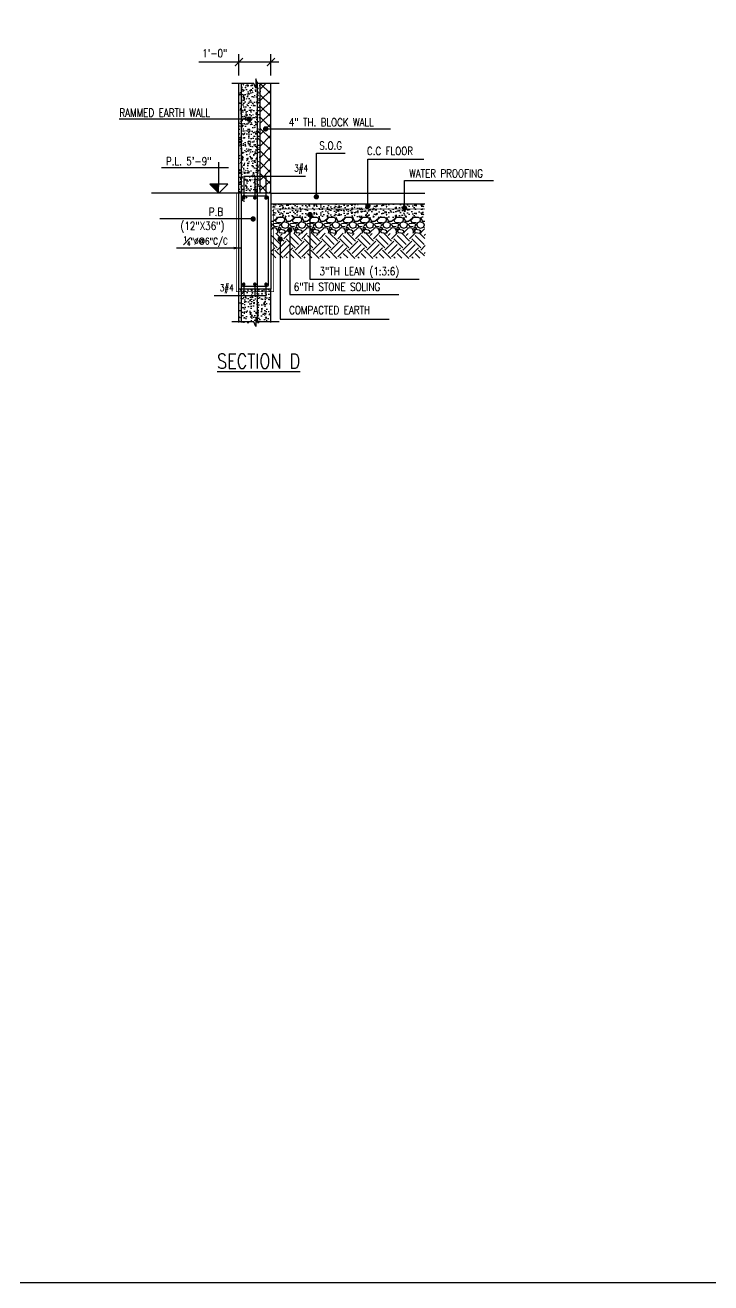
# Model space of a CAD drawing. Header units: inches. Extents: x 17147 to 26472, y -24737 to -16604.
# Drawn here: x 19964.6 to 20221.7, y -24737.3 to -24266 of the extents above; entities that cross this region are included whole.
import ezdxf

# ---------------------------------------------------------------- set-up
doc = ezdxf.new("R2010")
doc.units = ezdxf.units.IN
doc.header["$MEASUREMENT"] = 0
for name, pattern in [('CENTER', [2, 1.25, -0.25, 0.25, -0.25]), ('CENTER2', [1.125, 0.75, -0.125, 0.125, -0.125]), ('HIDDEN', [0.375, 0.25, -0.125])]:
    doc.linetypes.add(name, pattern=pattern)
for name, color, linetype in [('A-FLOOR-P', 1, 'Continuous'), ('A-HATCH RCC', 8, 'Continuous'), ('BEAM-1', 3, 'HIDDEN'), ('BOTT. BAR', 5, 'Continuous'), ('BREAK', 1, 'Continuous'), ('CC LINES', 2, 'Continuous'), ('DIM', 2, 'Continuous'), ('DOT', 2, 'Continuous'), ('HATCH', 253, 'Continuous'), ('HEADING', 4, 'Continuous'), ('SCREED', 1, 'Continuous'), ('SEC', 3, 'Continuous'), ('TEXT2', 3, 'Continuous'), ('TEXT3', 4, 'Continuous')]:
    doc.layers.add(name, color=color, linetype=linetype)
doc.styles.add('DIM 3_8 (A)', font='simplex.shx', dxfattribs={"width": 0.8})
doc.dimstyles.new('DIM 3_8 (A)', dxfattribs={"dimtxt": 3, "dimasz": 3, "dimexe": 3, "dimexo": 3, "dimgap": 1.5, "dimtad": 1, "dimdec": 0, "dimzin": 3, "dimdsep": 46, "dimlunit": 4, "dimtxsty": 'DIM 3_8 (A)', "dimblk": 'ARCHTICK', "dimcen": 3, "dimdle": 3, "dimclrd": 2, "dimclre": 2, "dimclrt": 3, "dimadec": 0, "dimazin": 2, "dimtfac": 1, "dimtdec": 0, "dimtofl": 0, "dimtmove": 0, "dimatfit": 3, "dimfxl": 0, "dimtolj": 1, "dimtzin": 0, "dimlwd": -1, "dimlwe": -1, "dimarcsym": 0})

# ---------------------------------------------------------------- blocks, each defined once
blk = doc.blocks.new('_ARCHTICK')
at = {"color": 0, "linetype": 'ByBlock', "const_width": 0.15}
blk.add_lwpolyline([(-0.5, -0.5), (0.5, 0.5)], dxfattribs=at)
blk = doc.blocks.new('*D36')
at = {"color": 2, "transparency": 16777216}
for p, q in [((20044.7390476782, -24284.90198560487), (20044.7390476782, -24276.85960577857)), ((20056.73904767634, -24284.90198560487), (20056.73904767634, -24276.85960577857))]:
    blk.add_line(p, q, dxfattribs=at)
at = {"color": 2, "linetype": 'ByBlock', "transparency": 16777216}
for p, q in [((20044.7390476782, -24279.85960577857), (20029.71047624963, -24279.85960577857)), ((20059.73904767634, -24279.85960577857), (20044.7390476782, -24279.85960577857))]:
    blk.add_line(p, q, dxfattribs=at)
at = {"layer": 'DEFPOINTS', "color": 0, "linetype": 'ByBlock', "transparency": 16777216}
for p in [(20044.7390476782, -24279.85960577857), (20044.7390476782, -24287.90198560487), (20056.73904767634, -24287.90198560487)]:
    blk.add_point(p, dxfattribs=at)
at = {"color": 2, "linetype": 'ByBlock', "transparency": 16777216, "xscale": 3, "yscale": 3, "zscale": 3, "rotation": 180}
blk.add_blockref('_ARCHTICK', (20044.7390476782, -24279.85960577857), dxfattribs=at)
at = {"color": 2, "linetype": 'ByBlock', "transparency": 16777216, "xscale": 3, "yscale": 3, "zscale": 3}
blk.add_blockref('_ARCHTICK', (20056.73904767634, -24279.85960577857), dxfattribs=at)
at = {"color": 3, "linetype": 'ByBlock', "transparency": 16777216, "insert": (20035.72476196391, -24276.57389149285), "char_height": 3, "attachment_point": 5, "style": 'DIM 3_8 (A)'}
blk.add_mtext('\\A1;1\'-0"', dxfattribs=at)

msp = doc.modelspace()

# ---------------------------------------------------------------- hatches: boundary and pattern name
at = {"layer": 'A-HATCH RCC'}
h = msp.add_hatch(dxfattribs=at)
h.set_pattern_fill('AR-CONC', color=256, scale=0.02, angle=90)
h.set_pattern_definition([(140, (-13273188.59008155, -107080572.4537099), (0.3187817107780619, 3.64369337992008), [0.381, -4.191000000000001]), (85.00000000000001, (-13273188.59008155, -107080572.4537099), (-3.821136904780703, -0.7048684284993866), [0.3048, -3.3528116834]), (190.4514447, (-13273188.56351648, -107080572.1500697), (-3.502355038243902, 2.938824941807066), [0.3238001760000001, -3.561804892]), (136.1842, (-13273189.60608155, -107080572.4537099), (0.8408465586545433, 5.421580817842599), [0.571499999999998, -6.286499999999984]), (186.63555761, (-13273189.53601155, -107080572.0019118), (-4.948522491954431, 4.74808268103006), [0.4857004628, -5.3427121632]), (81.18415117, (-13273189.60608155, -107080572.4537099), (-4.948522491710653, 4.74808268129954), [0.4571993414, -5.0291946384]), (110.9999999999999, (-13273189.35208155, -107080571.9457099), (2.045303963741752, 3.03228782538265), [0.3809999999999995, -4.190999999999992]), (56.00000000000004, (-13273189.35208155, -107080571.9457099), (-3.683759322446385, 1.236040566952942), [0.3048, -3.3528]), (161.451445, (-13273189.18163955, -107080571.6930192), (-1.638455377718105, 4.268328385574323), [0.3238001760000001, -3.561798752]), (127.5, (-13273188.59008155, -107080572.4537099), (-1.691100777463062, 0.06177206501183644), [0, -3.31216, 0, -3.4036, 0, -3.3655]), (97.49999999999987, (-13273188.59008155, -107080572.4537099), (-2.00361149636239, 1.336393250206115), [0, -1.94056, 0, -3.23596, 0, -1.2827]), (57.49999999999999, (-13273188.59008155, -107080573.5865498), (0.114574879853469, 2.711811903337428), [0, -1.269999999999996, 0, -3.962399999999992, 0, -5.257799999999984]), (47.5, (-13273188.59008155, -107080574.0945498), (-0.5085298206666604, 2.962583627720361), [0, -1.651, 0, -2.63144, 0, -3.7338])])
h.paths.add_polyline_path([(20044.7390476782, -24287.90198560487), (20050.3505317364, -24287.90198560487), (20051.09016534687, -24289.68940726351), (20051.09016534687, -24286.11456394624), (20051.71941349284, -24287.90198560487), (20052.73904767447, -24287.90198561977), (20052.73904767447, -24325.93465981316), (20052.73904767447, -24322.65216361414), (20044.7390476782, -24322.65216364395)])
h.paths.add_polyline_path([(20046.56490426698, -24322.65216362905), (20050.7390476782, -24322.65216362905), (20050.7390476782, -24325.93465982806), (20046.56490426698, -24325.93465982806)])
h.paths.add_polyline_path([(20050.7390476782, -24322.65216362905), (20052.73904767447, -24322.65216361414), (20052.73904767447, -24325.93465981316), (20050.7390476782, -24325.93465982806)])
h.paths.add_polyline_path([(20046.56490426698, -24325.93465982806), (20052.73904767447, -24325.93465982806), (20052.73904767447, -24328.93465982806), (20046.56490426698, -24328.93465982806)])
h.paths.add_polyline_path([(20052.73904767447, -24325.93465982806), (20052.73904767447, -24328.93465982806)], flags=17)
h.paths.add_polyline_path([(20044.7390476782, -24325.93465982806), (20046.56490426698, -24325.93465982806), (20046.56490426698, -24328.93465982806), (20044.7390476782, -24328.93465982806)])
h.paths.add_polyline_path([(20044.7390476782, -24322.65216364395), (20046.56490426698, -24322.65216362905), (20046.56490426698, -24325.93465982806), (20044.7390476782, -24325.93465982806)])
h = msp.add_hatch(dxfattribs=at)
h.set_pattern_fill('_USER,_O', color=256, scale=3, angle=45, double=1, pattern_type=0)
h.set_pattern_definition([(45, (-13273374.01915254, -107080572.4537099), (-2.121320343559642, 2.121320343559643), []), (135, (-13273374.01915254, -107080572.4537099), (-2.121320343559643, -2.121320343559642), [])])
h.paths.add_polyline_path([(20052.73904767634, -24287.90198560487), (20056.73904767634, -24287.90198560487), (20056.73904767634, -24325.93465982806), (20054.91319108569, -24325.93465982806), (20054.91319108569, -24322.65216362905), (20052.73904767634, -24322.65216362905)])
h.paths.add_polyline_path([(20052.73904767634, -24322.65216362905), (20054.91319108569, -24322.65216362905), (20054.91319108569, -24325.93465982806), (20052.73904767634, -24325.93465982806)], flags=17)
h.paths.add_polyline_path([(20052.73904767634, -24325.93465982806), (20054.91319108569, -24325.93465982806), (20054.91319108569, -24328.93465982806), (20052.73904767634, -24328.93465982806)])
h.paths.add_polyline_path([(20054.91319108569, -24325.93465982806), (20056.73904767634, -24325.93465982806), (20056.73904767634, -24328.93465982806), (20054.91319108569, -24328.93465982806)])
at = {"layer": 'HATCH', "ltscale": 0.2}
h = msp.add_hatch(dxfattribs=at)
h.set_pattern_fill('AR-CONC', color=256, scale=0.5, style=0)
h.set_pattern_definition([(49.99999999999999, (24616.86642565021, -23685.49026577603), (3.586300913003767, -0.3137606749129755), [0.375, -4.125]), (355, (24616.86642565021, -23685.49026577603), (-0.693756668065, 3.760960668500059), [0.3, -3.3]), (100.4514, (24617.16528405064, -23685.51641248595), (2.892546908570108, 3.447197710304768), [0.3187009499999994, -3.505710559999995]), (46.18420000000002, (24616.86642565021, -23684.49026577603), (5.336205243128222, -0.8275950716450904), [0.5624999999999974, -6.18749999999998]), (96.63559999999998, (24617.31110937522, -23684.55923231374), (4.673313527743517, 4.870589354502209), [0.4780514399999993, -5.258564999999989]), (351.1842, (24616.86642565021, -23684.49026577603), (4.673309725668136, 4.870593004626623), [0.45, -4.95]), (21, (24617.36642565021, -23684.74026577603), (2.984535260592308, -2.013094453326694), [0.375, -4.125]), (326.0000000000001, (24617.36642565021, -23684.74026577603), (1.216576659607909, 3.625750225234265), [0.3, -3.3]), (71.4514, (24617.61513681525, -23684.90802380871), (4.20111314290745, 1.612652483549762), [0.31870095, -3.50571056]), (37.50000000000001, (24616.86642565021, -23685.49026577603), (0.06079927658645334, 1.664469269156557), [0, -3.26, 0, -3.35, 0, -3.3125]), (7.499999999999999, (24616.86642565021, -23685.49026577603), (1.315347687210743, 1.972058559411801), [0, -1.91, 0, -3.185, 0, -1.2625]), (327.5, (24615.75142564998, -23685.49026577603), (2.669112180862045, -0.112774358671899), [0, -1.25, 0, -3.9, 0, -5.175]), (317.5, (24615.25142564998, -23685.49026577603), (2.915930846711931, 0.5005249116615882), [0, -1.625, 0, -2.59, 0, -3.675])])
h.paths.add_polyline_path([(20055.57150652447, -24391.18227984439), (20047.21436366812, -24391.18227984439)], flags=16)
h.paths.add_polyline_path([(20056.28102960625, -24401.2199320985), (20045.75245817752, -24401.2199320985)], flags=16)
h.paths.add_polyline_path([(20050.35053173826, -24377.40509346556), (20044.73904767634, -24377.40509346556), (20044.7390476782, -24364.93465981316), (20056.7390476782, -24364.93465981316), (20056.7390476782, -24377.40509346556), (20051.09016534873, -24377.40509346556), (20051.09016534873, -24379.19251513909)])
at = {"layer": 'SCREED'}
h = msp.add_hatch(dxfattribs=at)
h.set_pattern_fill('AR-CONC', color=3, scale=0.5, style=0)
h.set_pattern_definition([(49.99999999999999, (22347.28320146539, -25748.13057536315), (3.586300913003767, -0.3137606749129755), [0.375, -4.125]), (355, (22347.28320146539, -25748.13057536315), (-0.693756668065, 3.760960668500059), [0.3, -3.3]), (100.4514, (22347.58205986583, -25748.15672205817), (2.892546908570108, 3.447197710304768), [0.3187009499999986, -3.505710559999988]), (46.18420000000002, (22347.28320146539, -25747.13057536315), (5.336205243128222, -0.8275950716450904), [0.5624999999999973, -6.187499999999979]), (96.63559999999998, (22347.72788519041, -25747.19954190086), (4.673313527743517, 4.870589354502209), [0.4780514399999991, -5.258564999999986]), (351.1842, (22347.28320146539, -25747.13057536315), (4.673309725668136, 4.870593004626623), [0.45, -4.95]), (21, (22347.78320146539, -25747.38057536315), (2.984535260592308, -2.013094453326694), [0.375, -4.125]), (326.0000000000001, (22347.78320146539, -25747.38057536315), (1.216576659607909, 3.625750225234265), [0.3, -3.3]), (71.4514, (22348.03191263043, -25747.54833339583), (4.20111314290745, 1.612652483549762), [0.31870095, -3.50571056]), (37.50000000000001, (22347.28320146539, -25748.13057536315), (0.06079927658645334, 1.664469269156557), [0, -3.26, 0, -3.35, 0, -3.3125]), (7.499999999999999, (22347.28320146539, -25748.13057536315), (1.315347687210743, 1.972058559411801), [0, -1.91, 0, -3.185, 0, -1.2625]), (327.5, (22346.16820146517, -25748.13057536315), (2.669112180862045, -0.112774358671899), [0, -1.25, 0, -3.9, 0, -5.175]), (317.5, (22345.66820146517, -25748.13057536315), (2.915930846711931, 0.5005249116615882), [0, -1.625, 0, -2.59, 0, -3.675])])
h.paths.add_polyline_path([(20056.73904767634, -24334.93465984296), (20056.73904767634, -24332.93465982806), (20114.47938618996, -24332.93465981316), (20114.47938618996, -24334.93465981316)])
h = msp.add_hatch(dxfattribs=at)
h.set_pattern_fill('AR-CONC', color=256, scale=0.5, style=0)
h.set_pattern_definition([(49.99999999999999, (22347.28320146539, -25751.13057536315), (3.586300913003767, -0.3137606749129755), [0.375, -4.125]), (355, (22347.28320146539, -25751.13057536315), (-0.693756668065, 3.760960668500059), [0.3, -3.3]), (100.4514, (22347.58205986583, -25751.15672205817), (2.892546908570108, 3.447197710304768), [0.3187009499999985, -3.505710559999988]), (46.18420000000002, (22347.28320146539, -25750.13057536315), (5.336205243128222, -0.8275950716450904), [0.5624999999999972, -6.187499999999978]), (96.63559999999998, (22347.72788519041, -25750.19954190086), (4.673313527743517, 4.870589354502209), [0.4780514399999991, -5.258564999999985]), (351.1842, (22347.28320146539, -25750.13057536315), (4.673309725668136, 4.870593004626623), [0.45, -4.95]), (21, (22347.78320146539, -25750.38057536315), (2.984535260592308, -2.013094453326694), [0.375, -4.125]), (326.0000000000001, (22347.78320146539, -25750.38057536315), (1.216576659607909, 3.625750225234265), [0.3, -3.3]), (71.4514, (22348.03191263043, -25750.54833339583), (4.20111314290745, 1.612652483549762), [0.31870095, -3.50571056]), (37.50000000000001, (22347.28320146539, -25751.13057536315), (0.06079927658645334, 1.664469269156557), [0, -3.26, 0, -3.35, 0, -3.3125]), (7.499999999999999, (22347.28320146539, -25751.13057536315), (1.315347687210743, 1.972058559411801), [0, -1.91, 0, -3.185, 0, -1.2625]), (327.5, (22346.16820146517, -25751.13057536315), (2.669112180862045, -0.112774358671899), [0, -1.25, 0, -3.9, 0, -5.175]), (317.5, (22345.66820146517, -25751.13057536315), (2.915930846711931, 0.5005249116615882), [0, -1.625, 0, -2.59, 0, -3.675])])
h.paths.add_polyline_path([(20056.73904767634, -24337.93465984296), (20056.73904767634, -24334.93465982806), (20114.47938618996, -24334.93465981316), (20114.47938618996, -24337.93465981316)])
at = {"layer": 'SEC'}
msp.add_hatch(color=2, dxfattribs=at).paths.add_polyline_path([(20037.27575505898, -24328.93465982806), (20037.27575505898, -24325.64646588694), (20033.90075505898, -24325.64646588694)])
at = {"layer": 'TEXT3', "linetype": 'CENTER2'}
h = msp.add_hatch(dxfattribs=at)
h.set_pattern_fill('GRAVEL', color=0, scale=0.25)
h.set_pattern_definition([(228.0127875, (-13273842.51799324, -107079079.7902124), (-50.80000000398952, -57.14999999645446), [0.8543036, -84.5762090989125]), (184.969741, (-13273843.08949324, -107079080.4252124), (76.19999996985126, 6.35000036174481), [1.466011799999997, -145.1351222338096]), (132.5104471, (-13273844.54999324, -107079080.5522124), (63.50000002681873, -69.84999997561489), [1.0337038, -102.33680698525]), (267.273689, (-13273847.02649324, -107079082.1397124), (6.350000013299312, 126.9999999993328), [1.335011299999997, -132.1660935643446]), (292.83365418, (-13273847.08999324, -107079083.4732124), (-31.75000000265852, 76.19999999888864), [1.309084249999997, -129.5995193633596]), (357.2736889999999, (-13273846.58199324, -107079084.6797124), (-126.9999999993328, 6.35000001329932), [1.335011299999997, -132.1660935643446]), (37.69424047, (-13273845.24849324, -107079084.7432124), (-82.54999999633974, -63.50000000475103), [1.76548415, -174.7827882856175]), (72.25532837, (-13273843.85149324, -107079083.6637124), (44.45000001194823, 139.6999999961971), [1.6667988, -165.0131415047625]), (121.42956562, (-13273843.34349324, -107079082.0762124), (-50.8000000072078, 82.54999999556505), [1.3395325, -132.61386424678]), (175.2363583, (-13273844.04199324, -107079080.9332124), (69.84999999899881, -6.35000001097314), [1.529283199999997, -74.9348423749998]), (222.3974378, (-13273845.56599324, -107079080.8062124), (-76.19999999756165, -69.85000000265998), [1.9776948, -195.7919312804425]), (138.81407483, (-13273840.73999324, -107079082.2032124), (-44.44999999733377, 38.10000000309795), [0.6750113499999999, -66.82641456086]), (171.4692344, (-13273841.24799324, -107079081.7587124), (82.55000000222414, -12.69999998559336), [1.28420495, -127.1365974926]), (225, (-13273842.51799324, -107079081.5682124), (-8.881784197001252e-16, -6.350000000000598), [0.89802335, -8.08223277107]), (203.19859051, (-13273842.96249324, -107079080.8062124), (31.75000000086522, 12.69999999777333), [0.4836032999999992, -47.87655592223489]), (291.80140949, (-13273843.40699324, -107079080.9967124), (-6.350000001328739, 19.04999999955718), [0.68391405, -33.511882475]), (30.96375653, (-13273843.15299324, -107079081.6317124), (19.05000000046596, 12.69999999930281), [1.110799149999997, -35.91574538227491]), (161.56505118, (-13273842.20049324, -107079081.0602124), (12.70000000033146, -6.349999999334384), [0.80321785, -19.27724529207]), (16.389540334, (-13273847.08999324, -107079080.9967124), (63.50000000000036, 19.05000000000061), [1.12522, -111.3970666813475]), (70.34617594, (-13273846.01049324, -107079080.6792124), (-25.40000000232329, -69.84999999917602), [0.94399735, -93.4555391955]), (293.19859051, (-13273842.20049324, -107079079.7902124), (-12.69999999778316, 31.75000000088821), [0.9672002499999985, -47.39295897223489]), (343.6104596700001, (-13273841.81949324, -107079080.6792124), (-63.50000000133072, 19.04999999555715), [1.125219999999997, -111.3970666813498]), (339.44395478, (-13273847.08999324, -107079084.9337124), (-31.74999999999966, 12.70000000000053), [1.085087999999997, -53.16933578276491]), (294.7751406, (-13273846.07399324, -107079085.3147124), (-31.75000003779233, 69.84999998281815), [0.9091802999999999, -90.0089834518]), (66.80140949, (-13273842.13699324, -107079086.1402124), (12.69999999800575, 31.75000000079826), [0.9672002500000001, -47.39295897223499]), (17.35402464, (-13273841.75599324, -107079085.2512124), (-82.54999999835755, -25.40000000533116), [1.06445685, -105.3809399505]), (69.44395478, (-13273845.24849324, -107079086.1402124), (-12.70000000022115, -31.74999999991158), [0.5425439999999999, -53.71187978276501]), (101.309932474, (-13273842.51799324, -107079086.1402124), (-6.350000000001, 25.40000000000092), [0.3237865, -32.054987411315]), (165.963756532, (-13273842.58149324, -107079085.8227124), (19.04999999999878, -6.349999999999662), [1.30908425, -24.8726364726725]), (186.00900596, (-13273843.85149324, -107079085.5052124), (63.49999999966342, 6.350000003323384), [1.213167499999997, -120.1034121583423]), (303.69006753, (-13273843.15299324, -107079082.2032124), (-6.350000000882422, 12.69999999955925), [0.9158097, -21.9794408992]), (353.15722659, (-13273842.64499324, -107079082.9652124), (107.9500000006642, -12.69999999434848), [1.5988919, -158.2900226625775]), (60.9453959, (-13273841.05749324, -107079083.1557124), (-25.40000000069922, -44.44999999960064), [0.6537706, -64.723480795275]), (90, (-13273840.73999324, -107079082.5842124), (-6.35, 6.35), [0.381, -5.968999999999999]), (120.25643716, (-13273843.97849324, -107079085.3147124), (25.39999999689291, -44.45000000177449), [0.8821673999999994, -87.33485193299991]), (48.01278749999999, (-13273844.42299324, -107079084.5527124), (50.80000000418835, 57.14999999627551), [1.7086072, -83.72190549891249]), (0, (-13273843.27999324, -107079083.2827124), (6.35, 6.35), [1.651, -4.699]), (325.3048465, (-13273841.62899324, -107079083.2827124), (63.50000002405383, -44.44999996563644), [1.0040239, -99.39829181035]), (254.0546040999999, (-13273840.80349324, -107079083.8542124), (-6.349999999556392, -25.40000000011187), [0.9245726999999999, -45.30412509693]), (207.64597536, (-13273841.05749324, -107079084.7432124), (-120.6500000044334, -63.49999999157688), [1.505362749999997, -149.0311610573446]), (175.42607874, (-13273842.39099324, -107079085.4417124), (-82.54999999999707, 6.349999999998695), [1.59257365, -157.6646161406])])
h.paths.add_polyline_path([(20114.47938618996, -24337.93465981316), (20056.73904767634, -24337.93465981316), (20056.73904767634, -24343.93465981316), (20114.47938618996, -24343.93465981316)])
h = msp.add_hatch(dxfattribs=at)
h.set_pattern_fill('EARTH', color=2, scale=0.75, angle=45)
h.set_pattern_definition([(45, (-13273847.08999324, -107079086.1402124), (4.440892098500626e-16, 6.735192090801863), [4.762499999999999, -4.762499999999999]), (45, (-13273848.35284176, -107079084.8773639), (4.440892098500626e-16, 6.735192090801863), [4.762499999999999, -4.762499999999999]), (45, (-13273849.61569027, -107079083.6145154), (4.440892098500626e-16, 6.735192090801863), [4.762499999999999, -4.762499999999999]), (135, (-13273849.61569027, -107079082.7726164), (-6.735192090801863, 4.440892098500626e-16), [4.762499999999999, -4.762499999999999]), (135, (-13273848.35284176, -107079081.5097679), (-6.735192090801863, 4.440892098500626e-16), [4.762499999999999, -4.762499999999999]), (135, (-13273847.08999324, -107079080.2469193), (-6.735192090801863, 4.440892098500626e-16), [4.762499999999999, -4.762499999999999])])
h.paths.add_polyline_path([(20114.47938618996, -24343.93465981316), (20056.73904767634, -24343.93465981316), (20056.73904767634, -24353.24074817132), (20114.47938618996, -24353.24074817132)])

# ---------------------------------------------------------------- linework, layer by layer
at = {"linetype": 'ByBlock'}
msp.add_lwpolyline([(19608.22882012096, -22728.11518926326), (20690.02909220945, -22728.11518926326), (20690.02909220945, -24737.32380306128), (19608.22882012096, -24737.32380306128)], close=True, dxfattribs=at)
at = {"layer": 'A-FLOOR-P', "ltscale": 5}
for p, q in [((20044.73904767447, -24328.93465981316), (20011.97630406545, -24328.93465981316)), ((20056.73904767634, -24328.93465981316), (20114.47938618996, -24328.93465981316)), ((20056.73904767634, -24332.93465981316), (20114.47938618996, -24332.93465981316))]:
    msp.add_line(p, q, dxfattribs=at)
at = {"layer": 'BEAM-1', "linetype": 'ByBlock', "ltscale": 8}
for p, q in [((20044.7390476782, -24328.93465982806), (20044.7390476782, -24287.90198560487)), ((20052.73904767634, -24328.93465982806), (20052.73904767634, -24287.90198560487)), ((20056.73904767634, -24328.93465982806), (20056.73904767634, -24287.90198560487)), ((20044.7390476782, -24364.93465982806), (20044.7390476782, -24328.93465982806)), ((20056.7390476782, -24328.93465982806), (20044.7390476782, -24328.93465982806)), ((20056.7390476782, -24328.93465982806), (20056.7390476782, -24364.93465982806))]:
    msp.add_line(p, q, dxfattribs=at)
at = {"layer": 'BOTT. BAR'}
for p, q in [((20045.73904768192, -24377.40509348046), (20045.7390476782, -24287.90198560487)), ((20051.73904767447, -24377.40509348046), (20051.73904767447, -24287.90198560487))]:
    msp.add_line(p, q, dxfattribs=at)
msp.add_lwpolyline([(20055.23904767634, -24363.93465981316), (20046.2390476782, -24363.93465982806, -0.414213562373095), (20045.7390476782, -24363.43465982806), (20045.7390476782, -24330.43465982806, -0.414213562373095), (20046.2390476782, -24329.93465982806), (20055.23904767634, -24329.93465981316, -0.414213562373095), (20055.73904767634, -24330.43465981316), (20055.73904767634, -24363.43465981316, -0.414213562373095)], format="xyb", close=True, dxfattribs=at)
for centre, start, end in [((20047.14680835419, -24330.55382515918), 189.5916492489298, 260.6401179814654), ((20046.48279254512, -24331.3887465639), 22.36918592752761, 93.4176543292945)]:
    msp.add_arc(centre, 1.427719723961751, start, end, dxfattribs=at)
at = {"layer": 'BREAK', "linetype": 'Continuous'}
for points in [[(20059.83074537852, -24287.90198560487), (20051.71941349284, -24287.90198560487), (20051.09016534687, -24286.11456394624), (20051.09016534687, -24289.68940726351), (20050.3505317364, -24287.90198560487), (20042.15949547106, -24287.90198560487)], [(20059.83074538225, -24377.17698537241), (20051.71941349656, -24377.17698537241), (20051.0901653506, -24375.38956371378), (20051.0901653506, -24378.96440703105), (20050.35053174013, -24377.17698537241), (20042.15949547478, -24377.17698537241)]]:
    msp.add_lwpolyline(points, dxfattribs=at)
at = {"layer": 'CC LINES', "color": 4}
for p, q in [((20044.73904768006, -24377.40509349536), (20044.7390476782, -24364.93465982806)), ((20056.7390476782, -24364.93465982806), (20044.7390476782, -24364.93465982806)), ((20056.73904768006, -24377.40509349536), (20056.7390476782, -24364.93465982806))]:
    msp.add_line(p, q, dxfattribs=at)
at = {"layer": 'DOT', "const_width": 0.67}
for points in [[(20046.22990426795, -24330.77254258524, 1), (20046.89990426787, -24330.77254258524, 1)], [(20050.40404767917, -24330.77254258524, 1), (20051.07404767909, -24330.77254258524, 1)], [(20055.24819108472, -24330.77254257034, -1), (20054.5781910848, -24330.77254257034, -1)], [(20046.22990426795, -24363.09677708577, -1), (20046.89990426787, -24363.09677708577, -1)], [(20050.40404767917, -24363.09677708577, -1), (20051.07404767909, -24363.09677708577, -1)], [(20055.24819108472, -24363.09677707087, 1), (20054.5781910848, -24363.09677707087, 1)]]:
    msp.add_lwpolyline(points, format="xyb", close=True, dxfattribs=at)
at = {"layer": 'SEC', "color": 2}
for p, q in [((20037.27575505898, -24326.49248978924), (20037.27575505898, -24317.38060838412)), ((20040.82999822498, -24319.53284651469), (20015.80178782345, -24319.53284651469)), ((20046.56490426698, -24322.65216364395), (20069.67134228536, -24322.65216364395)), ((20046.56490426698, -24322.65216364395), (20046.56490426698, -24330.77254258524)), ((20050.7390476782, -24322.65216364395), (20050.7390476782, -24330.77254258524)), ((20054.91319108569, -24322.65216362905), (20054.91319108569, -24330.77254257034)), ((20037.27575505898, -24328.93465982806), (20033.90075505898, -24325.64646588694)), ((20040.65075505898, -24325.64646588694), (20033.90075505898, -24325.64646588694)), ((20037.27575505898, -24328.93465982806), (20040.65075505898, -24325.64646588694)), ((20046.56490426698, -24363.09677708577), (20046.56490426698, -24367.48045728039)), ((20050.7390476782, -24363.09677708577), (20050.7390476782, -24367.48045728039)), ((20054.91319108569, -24363.09677707087), (20054.91319108569, -24367.61796458494)), ((20054.91319108569, -24367.48045729529), (20035.49044422434, -24367.48045728039))]:
    msp.add_line(p, q, dxfattribs=at)
at = {"layer": 'TEXT3', "color": 6, "linetype": 'CENTER', "ltscale": 5, "const_width": 0.25}
msp.add_lwpolyline([(20114.47938618996, -24334.93465981316), (20057.73904767634, -24334.93465981316), (20057.73904767634, -24365.93465981316), (20043.73904767634, -24365.93465982806), (20043.73904767634, -24328.93465982806), (20044.73904767634, -24328.93465979825)], dxfattribs=at)

# ---------------------------------------------------------------- texts
at = {"layer": 'HEADING', "style": 'DIM 3_8 (A)', "width": 0.8}
msp.add_text('%%USECTION D', height=5.5, dxfattribs=at).set_placement((20036.58105538787, -24394.66908644568))
at = {"layer": 'TEXT2', "style": 'DIM 3_8 (A)', "width": 0.8}
for s, p in [('RAMMED EARTH WALL', (19999.94814232365, -24300.31197043191)), ('4" TH. BLOCK WALL', (20063.47919073516, -24303.9296492679)), ('S.O.G', (20074.90127536283, -24312.67113618981)), ('C.C FLOOR', (20092.76680799016, -24314.66834515761)), ('WATER PROOFING', (20108.58991360665, -24323.07978170048)), ('P.B', (20033.49994636887, -24337.47864602934)), ('(12"X36")', (20022.87509831415, -24342.74542952012)), ('3"TH LEAN (1:3:6)', (20074.99706807175, -24359.76625521909)), ('6"TH STONE SOLING', (20065.33477611655, -24365.58215973209)), ('COMPACTED EARTH', (20063.58232429066, -24374.2948913319))]:
    msp.add_text(s, height=3, dxfattribs=at).set_placement(p)
at = {"layer": 'TEXT2', "attachment_point": 5, "style": 'DIM 3_8 (A)'}
for s, insert, char_height in [('\\A1;P.L. 5\'-9"', (20025.95080390574, -24317.03131321501), 3), ('\\A1; 3#4', (20067.41124246643, -24320.033143018), 2.5), ('\\A1;{\\H0.7x;\\S1#4;}"%%C@6"C/C', (20032.2768089641, -24347.13448757361), 2.5), ('\\A1; 3#4', (20039.53075036035, -24364.82962760757), 2.5)]:
    msp.add_mtext(s, dxfattribs=dict(at, insert=insert, char_height=char_height))

# ---------------------------------------------------------------- dimensions: what is measured, and where the dimension line sits
at = {"linetype": 'ByBlock'}
dim = msp.add_linear_dim(base=(20044.7390476782, -24279.85960577857), p1=(20056.73904767634, -24287.90198560487), p2=(20044.7390476782, -24287.90198560487), angle=180, dimstyle='DIM 3_8 (A)', override={"dimfxl": 0.09375}, dxfattribs=at)
dim.commit()
dim.dimension.update_dxf_attribs({"geometry": '*D36', "text_midpoint": (20035.72476196391, -24276.57389149285)})

# ---------------------------------------------------------------- leaders
at = {"layer": 'DIM'}
for points, override in [([(20048.56032551826, -24301.26389432382), (19999.89729629644, -24301.26389432382)], {"dimasz": 2, "dimtad": 0, "dimldrblk": 'Dot'}), ([(20054.78881682643, -24304.8815731598), (20101.58079905623, -24304.8815731598)], {"dimasz": 2, "dimtad": 0, "dimldrblk": 'Dot'}), ([(20073.80053197594, -24330.32444537114), (20073.8005319778, -24313.97350763213), (20084.64753804543, -24313.97350763213)], {"dimasz": 2, "dimtad": 0, "dimldrblk": 'Dot'}), ([(20093.13064160013, -24333.70354429316), (20093.13064160199, -24316.27639513146), (20114.11476955191, -24316.27639513146)], {"dimasz": 2, "dimtad": 0, "dimldrblk": 'Dot'}), ([(20106.86327927002, -24334.56001015436), (20106.86327927188, -24324.27691626977), (20140.18921256066, -24324.27691626977)], {"dimasz": 2, "dimtad": 0, "dimldrblk": 'Dot'}), ([(20050.10073606112, -24338.63427268397), (20015.13632280939, -24338.63427269887)], {"dimasz": 2, "dimtad": 0, "dimldrblk": 'Dot'}), ([(20071.41608588212, -24337.02780142855), (20071.41608588026, -24361.16615084242), (20112.33458262683, -24361.16615084242)], {"dimasz": 2, "dimtad": 0, "dimldrblk": 'Dot'}), ([(20063.81093678438, -24342.84370594155), (20063.81093678252, -24366.98205535542), (20104.72943352909, -24366.98205535542)], {"dimasz": 2, "dimtad": 0, "dimldrblk": 'Dot'}), ([(20060.22991352902, -24346.19121051263), (20060.22991352716, -24376.17624867391), (20101.14841027373, -24376.17624867391)], {"dimasz": 2, "dimtad": 0, "dimldrblk": 'Dot'}), ([(20045.7390476782, -24349.54639536571), (20021.31832839363, -24349.54639536571)], {"dimtad": 0})]:
    msp.add_leader(points, dimstyle='DIM 3_8 (A)', override=override, dxfattribs=at)

doc.saveas('drawing.dxf')
